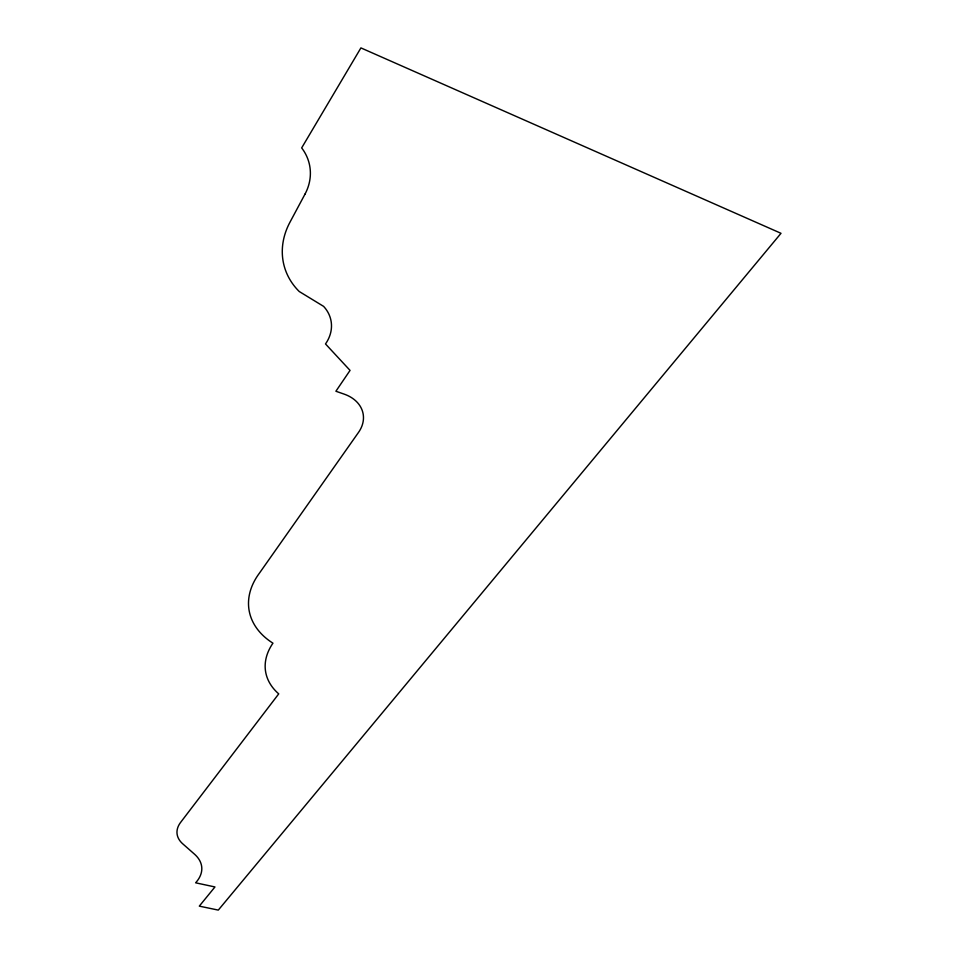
<?xml version="1.0" encoding="UTF-8"?>
<svg xmlns="http://www.w3.org/2000/svg" width="958" height="958" viewBox="0 0 958 958"><rect width="100%" height="100%" fill="white"/><g stroke="black" fill="none" stroke-linecap="round" stroke-linejoin="round"><path stroke-width="1.44" d="M305.027 194.079L289.951 222.244A81.849 66.737 -15.5 0 0 299.231 291.507L323.6 306.368A43.793 34.692 -10.2 0 1 325.504 343.946L350.053 370.399L335.899 391.247L344.245 394.157A38.057 28.608 -10.7 0 1 358.52 432.393L259.378 573.219A88.483 60.162 -9.5 0 0 272.946 643.177A77.119 50.439 -9.3 0 0 278.73 693.867L180.799 822.144A37.973 22.429 -5.7 0 0 182.786 843.866L194.438 854.117A49.313 28.345 -4.5 0 1 195.612 882.809L214.963 886.952L199.3 906.136L218.304 910.1L781.01 233.309L360.915 47.9L301.674 147.903A55.708 47.72 -10.5 0 1 305.027 194.079"/></g></svg>
